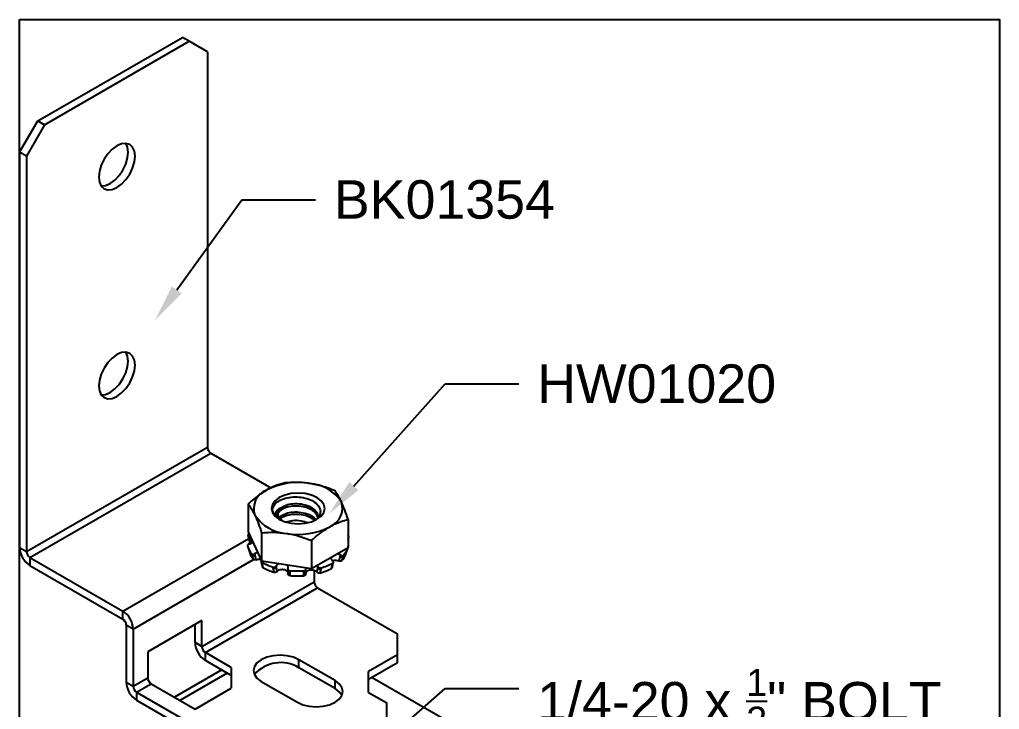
# Model space of a CAD drawing. Extents: x 0 to 4.79, y -7.78 to 0.
# Drawn here: x 0 to 4.788, y -3.371 to 0 of the extents above; entities that cross this region are included whole.
import ezdxf
from ezdxf import colors
from ezdxf.entities.mleader import LeaderData, LeaderLine
from ezdxf.math import Vec2, Vec3

# ---------------------------------------------------------------- set-up
doc = ezdxf.new("R2010")
doc.units = 0
doc.header["$LTSCALE"] = 0.5
doc.header["$MEASUREMENT"] = 0
for name, color, linetype in [('FAB DWG', 221, 'CONTINUOUS'), ('Hardware', 242, 'CONTINUOUS'), ('Housing', 150, 'CONTINUOUS'), ('Mounting', 4, 'CONTINUOUS')]:
    doc.layers.add(name, color=color, linetype=linetype)
doc.layers.add('Text-Unprinted', color=131, linetype='CONTINUOUS', plot=False)
doc.styles.get("Standard").update_dxf_attribs({"font": 'arial.ttf'})

msp = doc.modelspace()

# ---------------------------------------------------------------- linework, layer by layer
at = {"layer": 'Hardware', "transparency": 16777216}
for p, q in [((1.1172, -2.367), (1.1172, -2.5037)), ((1.6052, -2.4425), (1.6052, -2.5792)), ((1.116, -2.5233), (1.1181, -2.53)), ((1.1172, -2.5037), (1.1826, -2.6446)), ((1.1258, -2.553), (1.1182, -2.528)), ((1.1261, -2.5257), (1.124, -2.526)), ((1.124, -2.526), (1.1261, -2.5327)), ((1.1261, -2.5257), (1.1261, -2.5327)), ((1.1261, -2.5327), (1.1319, -2.5578)), ((1.1826, -2.5078), (1.1826, -2.6446)), ((1.6063, -2.5372), (1.6085, -2.5305)), ((1.1157, -2.5772), (1.1255, -2.6064)), ((1.1223, -2.5622), (1.1245, -2.5616)), ((1.4266, -2.5456), (1.4266, -2.6823)), ((1.4266, -2.6823), (1.6052, -2.5792)), ((1.5966, -2.6073), (1.6041, -2.5846)), ((1.6041, -2.5846), (1.6063, -2.5783)), ((1.1358, -2.6159), (1.1339, -2.6099)), ((1.1431, -2.6381), (1.1358, -2.6159)), ((1.1491, -2.6096), (1.1472, -2.6106)), ((1.1472, -2.6106), (1.1491, -2.6166)), ((1.1491, -2.6096), (1.1491, -2.6166)), ((1.1491, -2.6166), (1.1547, -2.6395)), ((1.5618, -2.6457), (1.5673, -2.6229)), ((1.5673, -2.6159), (1.5673, -2.6229)), ((1.5692, -2.617), (1.5673, -2.6159)), ((1.5673, -2.6229), (1.5692, -2.617)), ((1.5808, -2.6226), (1.5737, -2.6446)), ((1.5827, -2.6167), (1.5808, -2.6226)), ((1.1798, -2.6474), (1.1814, -2.6531)), ((1.1825, -2.6508), (1.1841, -2.6565)), ((1.1826, -2.6446), (1.4266, -2.6823)), ((1.1841, -2.6565), (1.1894, -2.677)), ((1.2395, -2.681), (1.2385, -2.6756)), ((1.2437, -2.701), (1.2395, -2.681)), ((1.2531, -2.6696), (1.2522, -2.6712)), ((1.2522, -2.6712), (1.2531, -2.6766)), ((1.2531, -2.6696), (1.2531, -2.6766)), ((1.2531, -2.6766), (1.2564, -2.6979)), ((1.3985, -2.679), (1.3984, -2.6829)), ((1.458, -2.6727), (1.4533, -2.6669)), ((1.455, -2.7009), (1.458, -2.6797)), ((1.458, -2.6727), (1.458, -2.6797)), ((1.4589, -2.6743), (1.458, -2.6727)), ((1.458, -2.6797), (1.4589, -2.6743)), ((1.4723, -2.6791), (1.4714, -2.6845)), ((1.524, -2.682), (1.5289, -2.6617)), ((1.5277, -2.6778), (1.5321, -2.658)), ((1.5289, -2.6617), (1.5304, -2.656)), ((1.5295, -2.6443), (1.531, -2.6457)), ((1.5321, -2.6581), (1.5336, -2.6524)), ((1.3111, -2.6853), (1.3115, -2.6907)), ((1.3113, -2.6833), (1.3117, -2.6816)), ((1.3124, -2.7093), (1.3117, -2.6886)), ((1.3194, -2.6921), (1.3199, -2.6974)), ((1.3199, -2.6974), (1.3207, -2.7168)), ((1.3892, -2.7178), (1.3896, -2.6985)), ((1.3896, -2.6985), (1.39, -2.6932)), ((1.3984, -2.6899), (1.398, -2.7106)), ((1.3984, -2.6829), (1.3987, -2.6846)), ((1.3985, -2.6915), (1.3989, -2.6861)), ((1.4714, -2.6845), (1.4675, -2.7044))]:
    msp.add_line(p, q, dxfattribs=at)
at = {"layer": 'Hardware', "transparency": 16777216, "flags": 128}
msp.add_lwpolyline([(1.4534, -2.3356), (1.4264, -2.3236), (1.3949, -2.3161), (1.3612, -2.3135), (1.3274, -2.3161), (1.296, -2.3236), (1.269, -2.3356), (1.2482, -2.3511), (1.2352, -2.3693), (1.2308, -2.3888), (1.2352, -2.4083), (1.2482, -2.4264), (1.269, -2.442), (1.296, -2.454), (1.3274, -2.4615), (1.3612, -2.4641), (1.3949, -2.4615), (1.4264, -2.454), (1.4534, -2.442), (1.4741, -2.4264), (1.4871, -2.4083), (1.4916, -2.3888), (1.4871, -2.3693), (1.4741, -2.3511), (1.4534, -2.3356)], dxfattribs=at)
at = {"layer": 'Hardware', "transparency": 16777216}
for centre, radius, start, end in [((1.3608, -2.5977), 0.3358, 80.2289, 117.3572), ((1.4058, -2.4661), 0.1997, 33.4389, 86.5665), ((1.2406, -2.3894), 0.0962, 110.7421, 199.461), ((1.4818, -2.3881), 0.0962, 290.7421, 19.461), ((1.3165, -2.3114), 0.1997, 213.4389, 266.5665), ((1.3034, -2.3821), 0.0691, 195.8778, 241.9742), ((1.3616, -2.1798), 0.3358, 260.2289, 297.3572), ((1.2086, -2.5537), 0.0981, 154.0386, 160.699), ((1.124, -2.526), 0.00709, 214.8903, 287.7557), ((1.5191, -2.5517), 0.0923, 14.3829, 21.1827), ((1.6032, -2.5361), 0.00329, 305.9255, 341.0618), ((1.2152, -2.5436), 0.1049, 195.0845, 219.2413), ((1.4999, -2.5395), 0.1132, 316.9954, 339.9532), ((1.2243, -2.5722), 0.1046, 199.1216, 219.065), ((1.1429, -2.6074), 0.0111, 230.0735, 303.8289), ((1.5739, -2.6135), 0.0115, 235.0909, 307.4709), ((1.4944, -2.5703), 0.1087, 316.8806, 340.068), ((1.1868, -2.6515), 0.00565, 197.0542, 241.7604), ((1.3241, -2.4068), 0.282, 239.8746, 252.3417), ((1.3255, -2.4429), 0.2708, 239.8119, 252.4045), ((1.2433, -2.6695), 0.0121, 251.5112, 323.8365), ((1.4679, -2.6731), 0.0119, 213.729, 287.2448), ((1.391, -2.3895), 0.3008, 285.6707, 297.6116), ((1.5265, -2.6564), 0.00581, 294.9688, 343.6422), ((1.3196, -2.6892), 0.00822, 190.1247, 271.8099), ((1.3612, -2.2631), 0.4311, 264.439, 273.8288), ((1.3612, -2.3049), 0.4139, 264.3918, 273.8761), ((1.3902, -2.69), 0.00847, 266.4694, 350.2611), ((1.3898, -2.4262), 0.2888, 285.6106, 297.6717)]:
    msp.add_arc(centre, radius, start, end, dxfattribs=at)
for points, knots in [([(1.2958, -2.2639), (1.2736, -2.2703), (1.2441, -2.2788), (1.2139, -2.2954), (1.2065, -2.2995)], [0, 0, 0, 0, 0.754682, 1, 1, 1, 1]), ([(1.4178, -2.2668), (1.4149, -2.2664), (1.393, -2.2631), (1.3517, -2.2602), (1.3146, -2.2627), (1.2958, -2.2639)], [0, 0, 0, 0, 0.0700689, 0.5307735, 1, 1, 1, 1]), ([(1.5398, -2.3016), (1.52, -2.2941), (1.48, -2.2789), (1.4387, -2.2709), (1.4178, -2.2668)], [0, 0, 0, 0, 0.495458, 1, 1, 1, 1]), ([(1.2065, -2.2995), (1.1832, -2.3149), (1.1529, -2.3348), (1.1238, -2.361), (1.1172, -2.367)], [0, 0, 0, 0, 0.7718898, 1, 1, 1, 1]), ([(1.2369, -2.401), (1.2368, -2.3987), (1.2361, -2.3887), (1.243, -2.3711), (1.2651, -2.3518), (1.2975, -2.3379), (1.3363, -2.3316), (1.3769, -2.333), (1.4145, -2.3424), (1.4449, -2.3582), (1.4647, -2.3789), (1.4722, -2.4021), (1.4658, -2.4244), (1.456, -2.4394), (1.447, -2.4445), (1.4469, -2.4446)], [0, 0, 0, 0, 0.02874, 0.124331, 0.216902, 0.309459, 0.399958, 0.489499, 0.577924, 0.664464, 0.750808, 0.834361, 0.917973, 0.999148, 1, 1, 1, 1]), ([(1.5725, -2.3561), (1.5717, -2.3545), (1.5658, -2.342), (1.5548, -2.3216), (1.5448, -2.3083), (1.5398, -2.3016)], [0, 0, 0, 0, 0.0700689, 0.5307735, 1, 1, 1, 1]), ([(1.1172, -2.367), (1.1225, -2.374), (1.1332, -2.3881), (1.1443, -2.4103), (1.1499, -2.4215)], [0, 0, 0, 0, 0.495458, 1, 1, 1, 1]), ([(1.2774, -2.3861), (1.2706, -2.3896), (1.257, -2.3966), (1.2499, -2.412), (1.2533, -2.4279), (1.2636, -2.4392), (1.2731, -2.4442), (1.2744, -2.4449)], [0, 0, 0, 0, 0.229107, 0.458139, 0.696559, 0.958208, 1, 1, 1, 1]), ([(1.2641, -2.4219), (1.2638, -2.4211), (1.2611, -2.4134), (1.2723, -2.3987), (1.2973, -2.3825), (1.3349, -2.3743), (1.3768, -2.3756), (1.4157, -2.3871), (1.4463, -2.4066), (1.4539, -2.4237), (1.4577, -2.4322)], [0, 0, 0, 0, 0.0164063, 0.1576714, 0.2973665, 0.4390262, 0.5784583, 0.7203203, 0.8596596, 1, 1, 1, 1]), ([(1.2828, -2.4479), (1.279, -2.445), (1.2685, -2.4371), (1.2622, -2.4207), (1.2638, -2.402), (1.273, -2.3912), (1.2774, -2.3861)], [0, 0, 0, 0, 0.164494, 0.453418, 0.742342, 1, 1, 1, 1]), ([(1.2774, -2.3861), (1.2849, -2.3812), (1.3002, -2.3713), (1.3362, -2.3642), (1.3767, -2.3654), (1.4161, -2.3768), (1.445, -2.3965), (1.4595, -2.4167), (1.4576, -2.4288), (1.4571, -2.4321)], [0, 0, 0, 0, 0.146014, 0.29472, 0.454526, 0.617117, 0.776817, 0.939418, 1, 1, 1, 1]), ([(1.6052, -2.4425), (1.5999, -2.4266), (1.5891, -2.3945), (1.5781, -2.369), (1.5725, -2.3561)], [0, 0, 0, 0, 0.495458, 1, 1, 1, 1]), ([(1.1499, -2.4215), (1.1507, -2.4232), (1.1565, -2.4359), (1.1676, -2.4633), (1.1775, -2.4929), (1.1826, -2.5078)], [0, 0, 0, 0, 0.070069, 0.530774, 1, 1, 1, 1]), ([(1.2713, -2.437), (1.2729, -2.4335), (1.2772, -2.4239), (1.3014, -2.4124), (1.3358, -2.405), (1.377, -2.4062), (1.4151, -2.4179), (1.4402, -2.4319), (1.4457, -2.4424), (1.4469, -2.4446)], [0, 0, 0, 0, 0.0912676, 0.2533956, 0.4185117, 0.595954, 0.7764885, 0.9538125, 1, 1, 1, 1]), ([(1.2738, -2.4403), (1.2738, -2.4403), (1.2773, -2.4336), (1.2988, -2.4236), (1.3345, -2.4151), (1.3767, -2.4165), (1.4165, -2.4276), (1.4343, -2.4415), (1.4431, -2.4484)], [0, 0, 0, 0, 0.00086, 0.199688, 0.401312, 0.599766, 0.801678, 1, 1, 1, 1]), ([(1.3021, -2.4543), (1.313, -2.4515), (1.3355, -2.4456), (1.3748, -2.4465), (1.3972, -2.4543), (1.4074, -2.4579)], [0, 0, 0, 0, 0.336444, 0.698998, 1, 1, 1, 1]), ([(1.4266, -2.5456), (1.4332, -2.5396), (1.4623, -2.5134), (1.4925, -2.4935), (1.5159, -2.4781)], [0, 0, 0, 0, 0.22811, 1, 1, 1, 1]), ([(1.5159, -2.4781), (1.5233, -2.474), (1.5535, -2.4574), (1.5829, -2.4489), (1.6052, -2.4425)], [0, 0, 0, 0, 0.245318, 1, 1, 1, 1]), ([(1.1161, -2.5213), (1.116, -2.522), (1.1157, -2.5232), (1.1168, -2.5247), (1.1188, -2.5258), (1.1213, -2.5262), (1.1232, -2.5261), (1.124, -2.526)], [0, 0, 0, 0, 0.209349, 0.418699, 0.628042, 0.837386, 1, 1, 1, 1]), ([(1.1826, -2.5078), (1.2024, -2.5065), (1.2424, -2.5036), (1.2837, -2.5084), (1.3046, -2.5108)], [0, 0, 0, 0, 0.495458, 1, 1, 1, 1]), ([(1.3046, -2.5108), (1.3075, -2.5112), (1.3294, -2.5148), (1.3706, -2.5246), (1.4078, -2.5386), (1.4266, -2.5456)], [0, 0, 0, 0, 0.070069, 0.530774, 1, 1, 1, 1]), ([(1.6052, -2.533), (1.6054, -2.533), (1.6065, -2.5328), (1.6078, -2.5318), (1.6087, -2.5304), (1.6086, -2.5293), (1.6085, -2.5288)], [0, 0, 0, 0, 0.077512, 0.409734, 0.741949, 1, 1, 1, 1]), ([(1.1223, -2.5622), (1.1213, -2.5625), (1.1191, -2.5633), (1.1164, -2.5651), (1.1145, -2.5671), (1.1136, -2.5692), (1.1138, -2.5704), (1.1139, -2.5709)], [0, 0, 0, 0, 0.209349, 0.418698, 0.628046, 0.83739, 1, 1, 1, 1]), ([(1.1245, -2.5616), (1.1281, -2.5604), (1.134, -2.5585), (1.1387, -2.5552), (1.1405, -2.5539)], [0, 0, 0, 0, 0.6117854, 1, 1, 1, 1]), ([(1.1319, -2.5578), (1.131, -2.5577), (1.129, -2.5576), (1.1268, -2.5567), (1.1256, -2.5553), (1.1255, -2.5539), (1.1257, -2.5531), (1.1258, -2.553)], [0, 0, 0, 0, 0.2366571, 0.4733068, 0.7101462, 0.9472217, 1, 1, 1, 1]), ([(1.6063, -2.5783), (1.6064, -2.5776), (1.6066, -2.5763), (1.606, -2.5747), (1.6052, -2.5739), (1.6052, -2.5738)], [0, 0, 0, 0, 0.469691, 0.939382, 1, 1, 1, 1]), ([(1.1339, -2.6099), (1.1345, -2.6105), (1.1356, -2.6116), (1.1384, -2.6124), (1.1415, -2.6125), (1.1446, -2.6118), (1.1464, -2.611), (1.1472, -2.6106)], [0, 0, 0, 0, 0.209349, 0.418699, 0.628042, 0.837386, 1, 1, 1, 1]), ([(1.164, -2.6047), (1.1625, -2.6049), (1.1573, -2.6055), (1.1525, -2.6079), (1.1491, -2.6096)], [0, 0, 0, 0, 0.289427, 1, 1, 1, 1]), ([(1.5207, -2.6268), (1.5206, -2.6276), (1.5201, -2.6308), (1.5228, -2.6372), (1.5272, -2.6419), (1.5295, -2.6443)], [0, 0, 0, 0, 0.129143, 0.551741, 1, 1, 1, 1]), ([(1.5673, -2.6159), (1.564, -2.6141), (1.5589, -2.6115), (1.5533, -2.6106), (1.5513, -2.6103)], [0, 0, 0, 0, 0.649103, 1, 1, 1, 1]), ([(1.5692, -2.617), (1.5701, -2.6175), (1.5721, -2.6185), (1.5755, -2.6191), (1.5787, -2.6189), (1.5812, -2.6181), (1.5822, -2.6171), (1.5827, -2.6167)], [0, 0, 0, 0, 0.209349, 0.418698, 0.628046, 0.83739, 1, 1, 1, 1]), ([(1.1547, -2.6395), (1.1537, -2.6398), (1.1515, -2.6405), (1.1482, -2.6406), (1.1454, -2.6399), (1.1438, -2.6389), (1.1432, -2.6382), (1.1431, -2.6381)], [0, 0, 0, 0, 0.236657, 0.473307, 0.710146, 0.947222, 1, 1, 1, 1]), ([(1.1547, -2.6395), (1.1563, -2.639), (1.1614, -2.6372), (1.17, -2.6357), (1.1762, -2.6366), (1.1791, -2.6371)], [0, 0, 0, 0, 0.192422, 0.626463, 1, 1, 1, 1]), ([(1.1813, -2.6419), (1.1811, -2.6422), (1.1802, -2.6431), (1.1796, -2.645), (1.1796, -2.6475), (1.1807, -2.6495), (1.182, -2.6504), (1.1825, -2.6508)], [0, 0, 0, 0, 0.076036, 0.320684, 0.565331, 0.809973, 1, 1, 1, 1]), ([(1.1813, -2.6531), (1.1823, -2.6564), (1.1843, -2.6633), (1.1856, -2.6698), (1.1862, -2.6731)], [0, 0, 0, 0, 0.476395, 1, 1, 1, 1]), ([(1.1894, -2.677), (1.1887, -2.6764), (1.1872, -2.6754), (1.1868, -2.6738), (1.1865, -2.6731)], [0, 0, 0, 0, 0.5, 1, 1, 1, 1]), ([(1.2385, -2.6756), (1.2395, -2.6758), (1.2416, -2.6763), (1.245, -2.676), (1.2482, -2.6748), (1.2507, -2.6732), (1.2517, -2.6718), (1.2522, -2.6712)], [0, 0, 0, 0, 0.209349, 0.418699, 0.628042, 0.837386, 1, 1, 1, 1]), ([(1.2672, -2.6577), (1.2646, -2.6591), (1.2586, -2.6622), (1.2551, -2.667), (1.2531, -2.6696)], [0, 0, 0, 0, 0.450051, 1, 1, 1, 1]), ([(1.3117, -2.6816), (1.3119, -2.6806), (1.3127, -2.6768), (1.3123, -2.6704), (1.309, -2.6659), (1.3076, -2.6639)], [0, 0, 0, 0, 0.156093, 0.62161, 1, 1, 1, 1]), ([(1.4589, -2.6743), (1.4594, -2.6751), (1.4605, -2.6767), (1.4632, -2.6784), (1.4664, -2.6795), (1.4696, -2.6797), (1.4715, -2.6793), (1.4723, -2.6791)], [0, 0, 0, 0, 0.209349, 0.418698, 0.628046, 0.83739, 1, 1, 1, 1]), ([(1.5272, -2.6777), (1.527, -2.6785), (1.5266, -2.68), (1.5251, -2.6814), (1.5241, -2.6819), (1.524, -2.682)], [0, 0, 0, 0, 0.449672, 0.899793, 1, 1, 1, 1]), ([(1.5299, -2.6451), (1.5308, -2.6446), (1.5339, -2.6426), (1.5415, -2.6415), (1.5516, -2.6421), (1.5585, -2.6442), (1.5618, -2.6456), (1.5618, -2.6457)], [0, 0, 0, 0, 0.112847, 0.399189, 0.692443, 0.997436, 1, 1, 1, 1]), ([(1.5304, -2.656), (1.5312, -2.6555), (1.5327, -2.6545), (1.5338, -2.6523), (1.5338, -2.6498), (1.5328, -2.6475), (1.5315, -2.6463), (1.531, -2.6457)], [0, 0, 0, 0, 0.2093493, 0.418699, 0.6280417, 0.8373864, 1, 1, 1, 1]), ([(1.5737, -2.6446), (1.5731, -2.6451), (1.5719, -2.6461), (1.569, -2.6469), (1.5658, -2.6469), (1.5633, -2.6463), (1.562, -2.6457), (1.5618, -2.6457)], [0, 0, 0, 0, 0.237153, 0.474307, 0.711427, 0.948345, 1, 1, 1, 1]), ([(1.2564, -2.6979), (1.2556, -2.6986), (1.2541, -2.6999), (1.2509, -2.7012), (1.2476, -2.7017), (1.2451, -2.7014), (1.2439, -2.7011), (1.2437, -2.701)], [0, 0, 0, 0, 0.236657, 0.473307, 0.710146, 0.947222, 1, 1, 1, 1]), ([(1.2564, -2.6979), (1.2574, -2.6968), (1.2608, -2.6934), (1.2684, -2.6889), (1.2791, -2.686), (1.2898, -2.6861), (1.2992, -2.6889), (1.3066, -2.6941), (1.3114, -2.7011), (1.3124, -2.7065), (1.3124, -2.7093), (1.3124, -2.7093)], [0, 0, 0, 0, 0.062961, 0.204476, 0.34325, 0.476408, 0.604886, 0.732413, 0.863019, 0.998853, 1, 1, 1, 1]), ([(1.3113, -2.6833), (1.3111, -2.6841), (1.3109, -2.6859), (1.312, -2.6883), (1.314, -2.6904), (1.3166, -2.6917), (1.3186, -2.692), (1.3194, -2.6921)], [0, 0, 0, 0, 0.209349, 0.418698, 0.628046, 0.83739, 1, 1, 1, 1]), ([(1.3207, -2.7168), (1.3197, -2.7166), (1.3175, -2.7162), (1.3148, -2.7146), (1.313, -2.7124), (1.3124, -2.7106), (1.3124, -2.7095), (1.3124, -2.7093)], [0, 0, 0, 0, 0.2371533, 0.4743071, 0.7114274, 0.9483449, 1, 1, 1, 1]), ([(1.398, -2.7106), (1.3979, -2.7115), (1.3976, -2.7132), (1.3958, -2.7154), (1.3932, -2.717), (1.3908, -2.7177), (1.3894, -2.7178), (1.3892, -2.7178)], [0, 0, 0, 0, 0.236657, 0.473307, 0.710146, 0.947222, 1, 1, 1, 1]), ([(1.39, -2.6932), (1.3911, -2.693), (1.3933, -2.6927), (1.3961, -2.6912), (1.398, -2.6891), (1.399, -2.6868), (1.3988, -2.6853), (1.3987, -2.6846)], [0, 0, 0, 0, 0.209349, 0.418699, 0.628042, 0.837386, 1, 1, 1, 1]), ([(1.398, -2.7106), (1.3982, -2.7094), (1.3986, -2.7053), (1.4019, -2.6987), (1.409, -2.6924), (1.4184, -2.6888), (1.4286, -2.6879), (1.4388, -2.6898), (1.4481, -2.6942), (1.453, -2.6985), (1.455, -2.7009), (1.455, -2.7009)], [0, 0, 0, 0, 0.062895, 0.204412, 0.343188, 0.476348, 0.604828, 0.732354, 0.862958, 0.998789, 1, 1, 1, 1]), ([(1.4675, -2.7044), (1.4665, -2.7046), (1.4644, -2.705), (1.4609, -2.7046), (1.4578, -2.7034), (1.4559, -2.7019), (1.4552, -2.701), (1.455, -2.7009)], [0, 0, 0, 0, 0.237153, 0.474307, 0.711427, 0.948345, 1, 1, 1, 1])]:
    msp.add_open_spline(points, degree=3, knots=knots, dxfattribs=at)
at = {"layer": 'Housing', "transparency": 16777216}
for p, q in [((0.9879, -3.1781), (0.7566, -3.3116)), ((1.0143, -3.1933), (0.7829, -3.3268)), ((1.7231, -3.2152), (2.0988, -3.4321))]:
    msp.add_line(p, q, dxfattribs=at)
at = {"layer": 'Mounting', "transparency": 16777216}
for p, q in [((0.0884, -0.4949), (0.7955, -0.0867)), ((0.8293, -0.1062), (0.7955, -0.0867)), ((0.1222, -0.5144), (0.8293, -0.1062)), ((0.9177, -0.1572), (0.8293, -0.1062)), ((0.9177, -0.1572), (0.9177, -2.0892)), ((0, -0.648), (0.0884, -0.4949)), ((0.1222, -0.5144), (0.0338, -0.6675)), ((0.0884, -0.4949), (0.1222, -0.5144)), ((0.0338, -0.6675), (0, -0.648)), ((0, -0.648), (0, -2.58)), ((0.0338, -0.6675), (0.0338, -2.5995)), ((0.0338, -2.5995), (0.9177, -2.0892)), ((0.0505, -2.6284), (0.9344, -2.1182)), ((0.9344, -2.1182), (1.2284, -2.2879)), ((0.5048, -2.8907), (1.1204, -2.5353)), ((0, -2.58), (0.0338, -2.5995)), ((0.0505, -2.6284), (0.5048, -2.8907)), ((0.0505, -2.6284), (0.0505, -2.6675)), ((0.0505, -2.6675), (0.5048, -2.9297)), ((0.5553, -2.9781), (1.1435, -2.6386)), ((1.4392, -2.6904), (1.4392, -2.7475)), ((0.8912, -3.0639), (1.4392, -2.7475)), ((0.9079, -3.0928), (1.4559, -2.7765)), ((1.4559, -2.7765), (1.8473, -3.0024)), ((0.5048, -2.9297), (0.5048, -2.8907)), ((0.5553, -2.9781), (0.5215, -2.9586)), ((0.5215, -2.9586), (0.5215, -3.2383)), ((0.8912, -2.9363), (0.626, -3.0894)), ((0.8574, -3.0444), (0.8574, -2.9558)), ((0.8912, -3.0639), (0.8912, -2.9363)), ((0.5553, -2.9781), (0.5553, -3.2578)), ((1.8473, -3.1045), (1.8473, -3.0024)), ((0.8912, -3.0639), (0.8574, -3.0444)), ((0.626, -3.0894), (0.626, -3.217)), ((1.0341, -3.1657), (0.9079, -3.0928)), ((0.9079, -3.1318), (0.9079, -3.0928)), ((1.8473, -3.1045), (1.7059, -3.1861)), ((1.8473, -3.1435), (1.8473, -3.1045)), ((1.0341, -3.2047), (0.9079, -3.1318)), ((1.5415, -3.23), (1.3647, -3.1279)), ((1.3647, -3.167), (1.3647, -3.1279)), ((1.8473, -3.1435), (1.7059, -3.2251)), ((1.0341, -3.1657), (1.0341, -3.2678)), ((1.5415, -3.269), (1.3647, -3.167)), ((1.7059, -3.2882), (1.7059, -3.1861)), ((0.5215, -3.2383), (0.5553, -3.2578)), ((0.5553, -3.2578), (0.626, -3.217)), ((0.572, -3.2867), (0.6427, -3.2459)), ((0.6427, -3.2459), (0.8574, -3.3698)), ((1.1809, -3.2341), (1.3576, -3.3361)), ((1.5415, -3.269), (1.5415, -3.23)), ((0.572, -3.2867), (1.2286, -3.6658)), ((0.572, -3.2867), (0.572, -3.3257)), ((0.8574, -3.3698), (1.0341, -3.2678)), ((1.7059, -3.2882), (1.7943, -3.3392)), ((0.572, -3.3257), (1.2286, -3.7048)), ((1.7943, -3.4412), (1.7943, -3.3392))]:
    msp.add_line(p, q, dxfattribs=at)
at = {"layer": 'Mounting', "transparency": 16777216, "flags": 128}
for points in [[(0.4757, -0.6165), (0.4529, -0.6332), (0.4315, -0.6557), (0.4132, -0.6825), (0.3992, -0.7117), (0.3904, -0.7414), (0.3874, -0.7696), (0.3904, -0.7943), (0.3992, -0.8138), (0.4132, -0.8268), (0.4315, -0.8325), (0.4529, -0.8304), (0.4757, -0.8206), (0.4986, -0.8039), (0.5199, -0.7814), (0.5382, -0.7547), (0.5523, -0.7254), (0.5611, -0.6957), (0.5641, -0.6675), (0.5611, -0.6429), (0.5523, -0.6233), (0.5382, -0.6103), (0.5199, -0.6047), (0.4986, -0.6068), (0.4757, -0.6165)], [(0.3987, -0.813), (0.4191, -0.8108), (0.4419, -0.8011), (0.4648, -0.7844), (0.4861, -0.7619), (0.5044, -0.7351), (0.5185, -0.7059), (0.5273, -0.6762), (0.5303, -0.648), (0.5273, -0.6233), (0.519, -0.6046)], [(0.4757, -1.6372), (0.4529, -1.6539), (0.4315, -1.6764), (0.4132, -1.7031), (0.3992, -1.7324), (0.3904, -1.7621), (0.3874, -1.7903), (0.3904, -1.8149), (0.3992, -1.8345), (0.4132, -1.8475), (0.4315, -1.8531), (0.4529, -1.851), (0.4757, -1.8413), (0.4986, -1.8246), (0.5199, -1.8021), (0.5382, -1.7753), (0.5523, -1.7461), (0.5611, -1.7164), (0.5641, -1.6882), (0.5611, -1.6635), (0.5523, -1.644), (0.5382, -1.631), (0.5199, -1.6253), (0.4986, -1.6274), (0.4757, -1.6372)], [(0.3987, -1.8337), (0.4191, -1.8315), (0.4419, -1.8218), (0.4648, -1.8051), (0.4861, -1.7826), (0.5044, -1.7558), (0.5185, -1.7266), (0.5273, -1.6969), (0.5303, -1.6687), (0.5273, -1.644), (0.519, -1.6253)], [(1.3647, -3.1279), (1.3378, -3.116), (1.3064, -3.1085), (1.2728, -3.106), (1.2391, -3.1085), (1.2078, -3.116), (1.1809, -3.1279), (1.1602, -3.1435), (1.1472, -3.1616), (1.1428, -3.181), (1.1472, -3.2004), (1.1602, -3.2185), (1.1809, -3.2341)], [(1.3576, -3.3361), (1.3846, -3.3481), (1.4159, -3.3556), (1.4496, -3.3581), (1.4832, -3.3556), (1.5146, -3.3481), (1.5415, -3.3361), (1.5622, -3.3206), (1.5751, -3.3025), (1.5796, -3.2831), (1.5751, -3.2636), (1.5622, -3.2455), (1.5415, -3.23)], [(1.5751, -3.3026), (1.5622, -3.2846), (1.5415, -3.269)]]:
    msp.add_lwpolyline(points, dxfattribs=at)
at = {"layer": 'Mounting', "transparency": 16777216}
for centre, radius, start, end in [((0.9539, -2.0876), 0.0363, 182.6055, 237.3945), ((0.1096, -2.575), 0.1098, 182.6055, 237.3945), ((0.0701, -2.5978), 0.0363, 182.6055, 237.3945), ((1.4754, -2.7459), 0.0363, 182.6055, 237.3945), ((0.4456, -2.9831), 0.1098, 2.6055, 57.3945), ((0.4852, -2.9603), 0.0363, 2.6055, 57.3945), ((0.967, -3.0394), 0.1098, 182.6055, 237.3945), ((0.9274, -3.0622), 0.0363, 182.6055, 237.3945), ((1.276, -3.3136), 0.1713, 58.8233, 138.719), ((0.6311, -3.2333), 0.1098, 182.6055, 237.3945), ((0.6623, -3.2153), 0.0363, 182.6055, 237.3945), ((0.5916, -3.2561), 0.0363, 182.6055, 237.3945)]:
    msp.add_arc(centre, radius, start, end, dxfattribs=at)
at = {"layer": 'Text-Unprinted', "ltscale": 0.5, "transparency": 16777216}
msp.add_lwpolyline([(0, 0), (4.7884, 0), (4.7884, -7.7839), (0, -7.7839)], close=True, dxfattribs=at)

# ---------------------------------------------------------------- leaders
at = {"layer": 'FAB DWG', "transparency": 16777216}
ml = msp.add_multileader_mtext('Standard', dxfattribs=at)
ml.set_content('BK01354', color=256)
ml.set_leader_properties()
ml.build(insert=Vec2(0, 0))
ml.multileader.update_dxf_attribs({"text_right_attachment_type": 6, "dogleg_length": 0.36, "arrow_head_size": 0.18})
ctx = ml.context
ctx.base_point, ctx.char_height, ctx.arrow_head_size, ctx.landing_gap_size, ctx.plane_origin = Vec3(1.4458, -0.8806), 0.188, 0.18, 0.09, Vec3(0.5828, -1.6739)
ctx.right_attachment = 6
notes = []
notes.append((ctx, [(0, (1, 1, 0), (1.0858, -0.8806), (1, 0), 0.36, [(0, [(0.663, -1.4673)], 0, [])])]))
ctx.mtext.insert, ctx.mtext.flow_direction = Vec3(1.5358, -0.7849), 5
ml = msp.add_multileader_mtext('Standard', dxfattribs=at)
ml.set_content('HW01020', color=256)
ml.set_leader_properties()
ml.build(insert=Vec2(0, 0))
ml.multileader.update_dxf_attribs({"text_right_attachment_type": 6, "dogleg_length": 0.36, "arrow_head_size": 0.18})
ctx = ml.context
ctx.base_point, ctx.char_height, ctx.arrow_head_size, ctx.landing_gap_size, ctx.plane_origin = Vec3(2.4393, -1.7805), 0.188, 0.18, 0.09, Vec3(1.5928, -2.9903)
ctx.right_attachment = 6
notes.append((ctx, [(0, (1, 1, 0), (2.0793, -1.7805), (1, 0), 0.36, [(0, [(1.5139, -2.4137)], 0, [])])]))
ctx.mtext.insert, ctx.mtext.flow_direction = Vec3(2.5293, -1.6849), 5
ml = msp.add_multileader_mtext('Standard', dxfattribs=at)
ml.set_content('\\A1;1/4-20 x {\\H0.7x;\\S1/2;}" BOLT', color=256)
ml.set_leader_properties()
ml.build(insert=Vec2(0, 0))
ml.multileader.update_dxf_attribs({"text_right_attachment_type": 6, "dogleg_length": 0.36, "arrow_head_size": 0.18})
ctx = ml.context
ctx.base_point, ctx.char_height, ctx.arrow_head_size, ctx.landing_gap_size, ctx.plane_origin = Vec3(2.4393, -3.2687), 0.188, 0.18, 0.09, Vec3(1.5928, -4.4786)
ctx.right_attachment = 6
notes.append((ctx, [(0, (1, 1, 0), (2.0793, -3.2687), (1, 0), 0.36, [(0, [(1.3665, -3.8975)], 0, [])])]))
ctx.mtext.insert, ctx.mtext.flow_direction = Vec3(2.5293, -3.1731), 5
for ctx, leaders in notes:
    for number, flags, end, landing, length, lines in leaders:
        leader = LeaderData()
        leader.index, (leader.has_last_leader_line, leader.has_dogleg_vector, leader.attachment_direction) = number, flags
        leader.last_leader_point, leader.dogleg_vector, leader.dogleg_length = Vec3(end), Vec3(landing), length
        for number, points, colour, breaks in lines:
            line = LeaderLine()
            line.index, line.vertices, line.color, line.breaks = number, Vec3.list(points), colors.encode_raw_color(colour), breaks
            leader.lines.append(line)
        ctx.leaders.append(leader)

doc.saveas('drawing.dxf')
